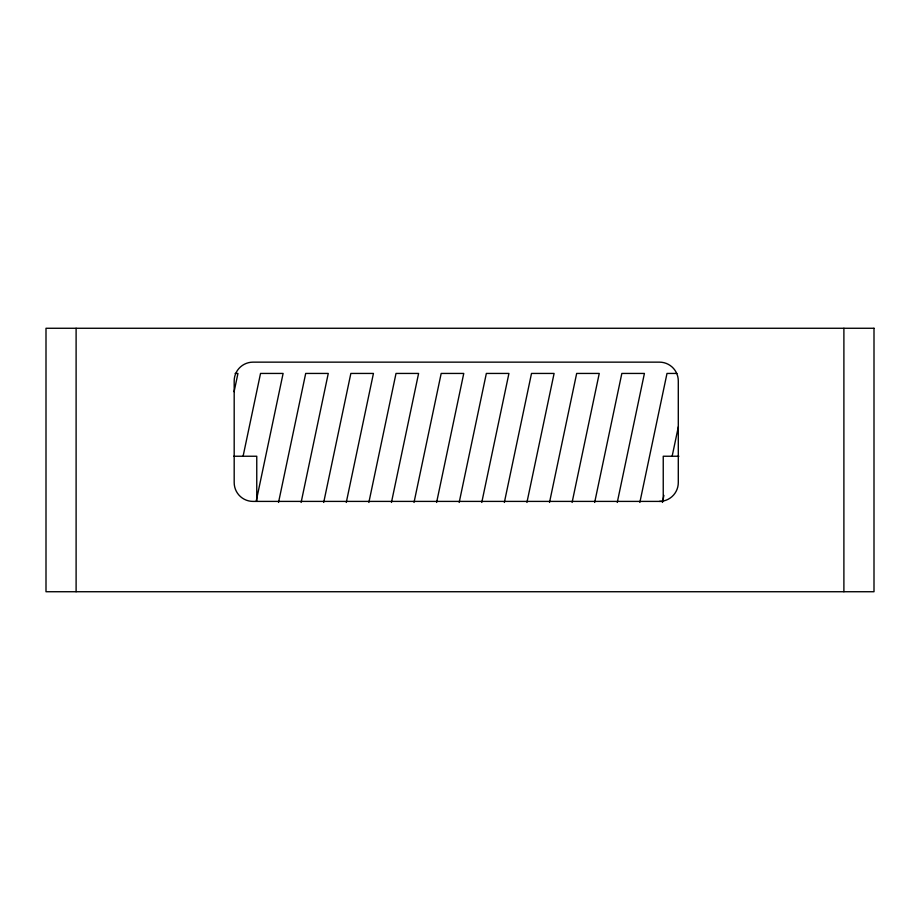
<?xml version="1.0" encoding="UTF-8"?>
<svg xmlns="http://www.w3.org/2000/svg" width="920" height="920" viewBox="0 0 920 920"><rect width="100%" height="100%" fill="white"/><g stroke="black" fill="none" stroke-linecap="round" stroke-linejoin="round"><path stroke-width="1.38" d="M234.105 391.667L237.946 373.44L235.117 373.44M243.11 456.159L260.532 373.44L283.107 373.44L256.243 501.032M278.53 502.435L305.693 373.44L328.267 373.44L301.116 502.435M323.702 502.435L350.853 373.44L373.44 373.44L346.276 502.435M368.862 502.435L396.014 373.44L418.6 373.44L391.448 502.435M414.023 502.435L441.186 373.44L463.76 373.44L436.609 502.435M459.183 502.435L486.346 373.44L508.932 373.44L481.769 502.435M504.355 502.435L531.507 373.44L554.093 373.44L526.93 502.435M549.516 502.435L576.667 373.44L599.254 373.44L572.102 502.435M594.676 502.435L621.839 373.44L644.414 373.44L617.262 502.435M639.848 502.435L667 373.44L676.879 373.44M662.423 502.435L663.895 495.42M672.163 456.159L678.362 426.719M233.726 456.239L256.76 456.239L256.76 501.4M678.891 456.239L663.24 456.239L663.24 501.4L253 501.4A18.814 18.814 0 0 1 234.186 482.586L234.186 380.96A18.814 18.814 0 0 1 253 362.147L659.467 362.147A18.814 18.814 0 0 1 678.293 380.96L678.293 482.586A18.814 18.814 0 0 1 659.467 501.4M843.893 328.267L843.893 591.732M76.107 328.267L76.107 591.732M874 328.267L46 328.267L46 591.732L874 591.732L874 328.267"/></g></svg>
